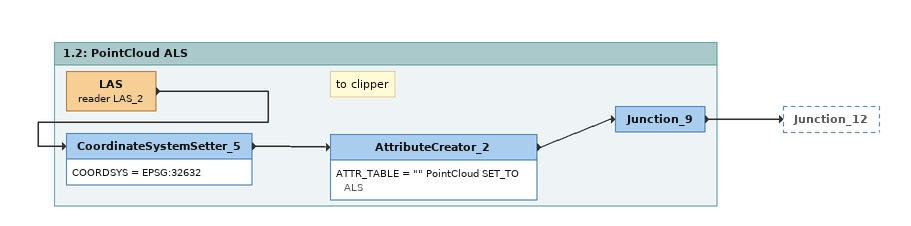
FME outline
Bookmark: 1.2: PointCloud ALS
LAS (reader LAS_2)
    -> CoordinateSystemSetter_5
CoordinateSystemSetter_5
    COORDSYS = EPSG:32632
    -> AttributeCreator_2
AttributeCreator_2
    ATTR_TABLE = "" PointCloud SET_TO ALS
    -> Junction_9
Note: to clipper
Junction_9
    -> Junction_12
